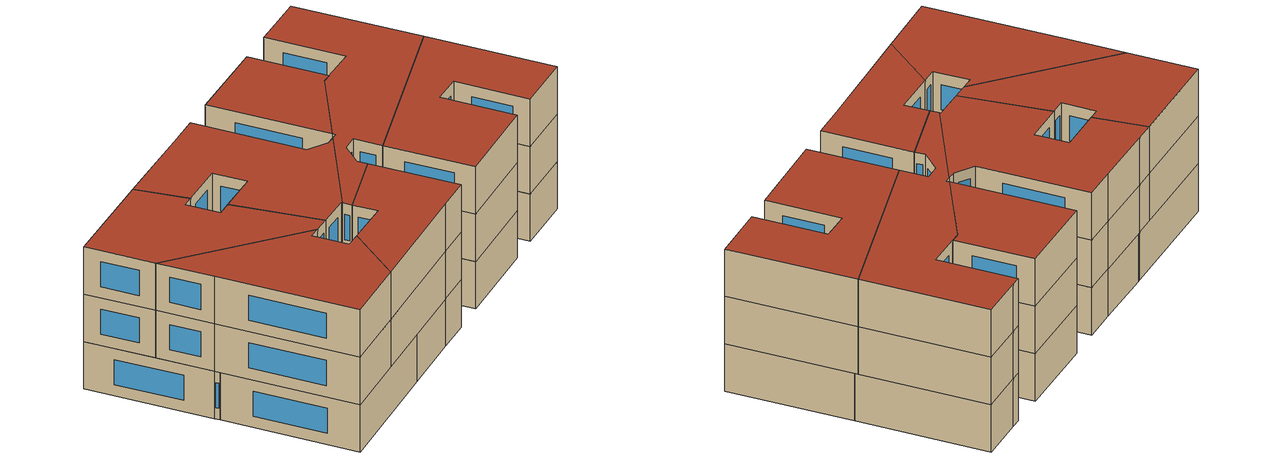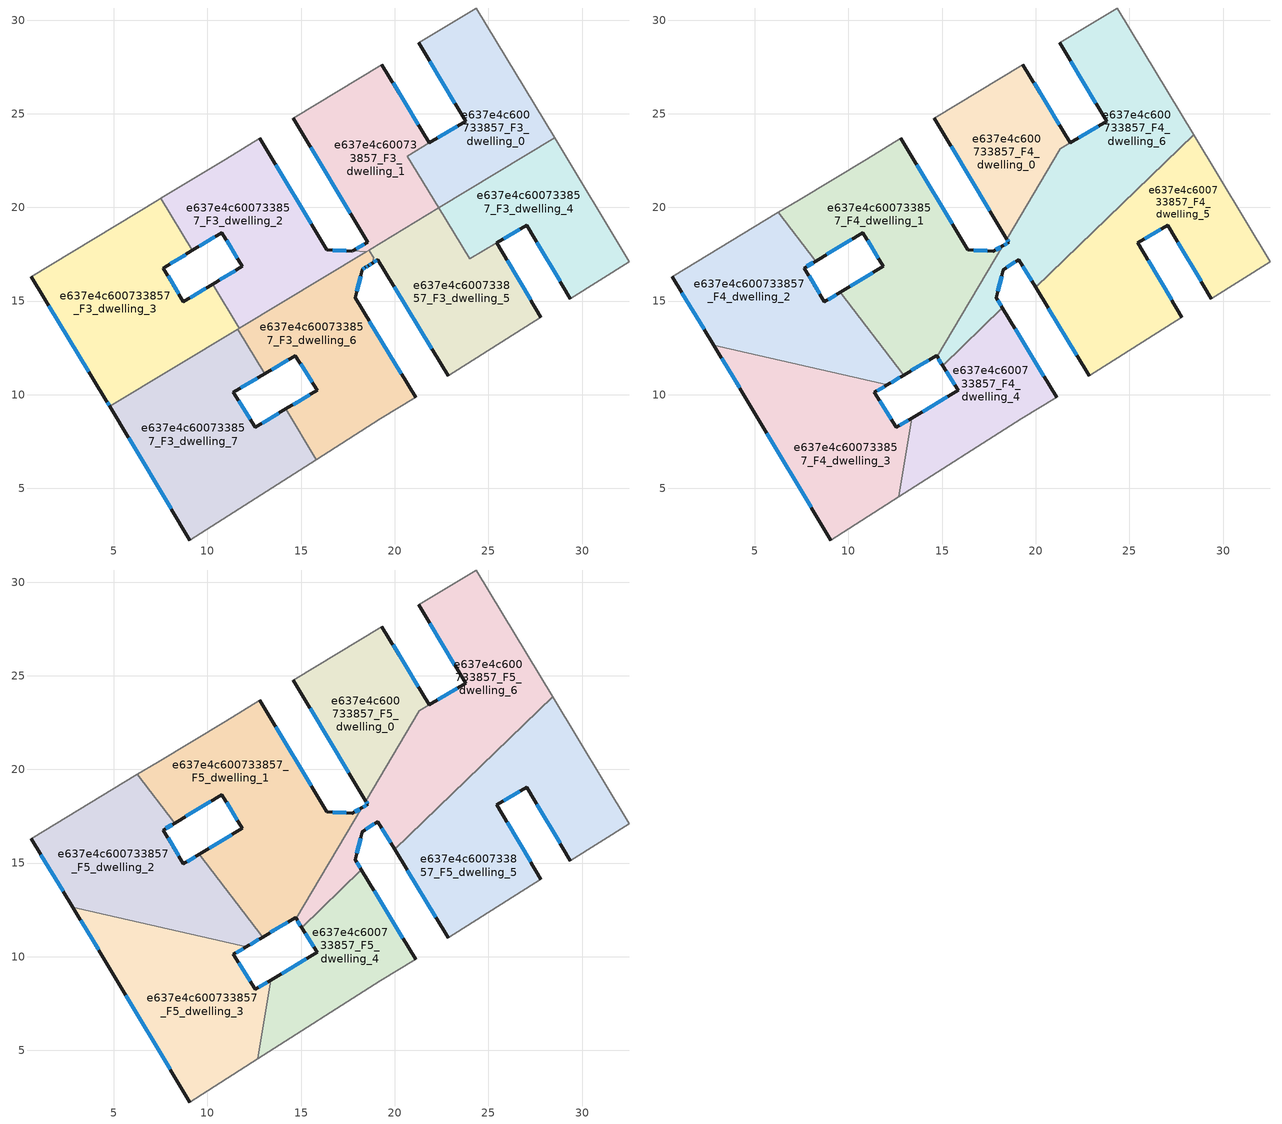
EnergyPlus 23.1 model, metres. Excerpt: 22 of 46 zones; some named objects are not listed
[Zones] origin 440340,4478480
e637e4c600733857_F3_dwelling_0
 floor to e637e4c600733857_F2_dwelling_0 (EU_floor_Construction): 24.35,30.65 28.54,23.71 22.34,19.97 20.66,22.74 23.79,24.59 21.27,28.79 21.82,29.12 z9
 wall outside (EU_wall_Construction): 21.27,28.79 23.79,24.59 21.85,23.45 z9:12; 21.85,23.45,12 21.85,23.45,9 21.84,23.44,9
 wall adiabatic (EU_wall_Construction): 28.54,23.71 24.35,30.65 21.82,29.12 21.27,28.79 z9:12
 wall to e637e4c600733857_F3_dwelling_1 (EU_wall_Construction): 21.84,23.44 20.66,22.74 22.34,19.97 z9:12
 wall to e637e4c600733857_F3_dwelling_4 (EU_wall_Construction): 22.35,19.98 28.54,23.71 z9:12
 wall to e637e4c600733857_F3_dwelling_5 (EU_wall_Construction): 22.34,19.97 22.35,19.98 z9:12
 window (EU_Window_Construction): 23.33,24.32 22.3,23.71 / 21.86,27.8 23.2,25.57 z9.7:11.3
e637e4c600733857_F3_dwelling_1
 floor to e637e4c600733857_F2_dwelling_1 (EU_floor_Construction): 19.32,27.62 21.84,23.44 20.66,22.74 22.34,19.97 18.47,17.64 17.74,17.67 18.56,18.13 14.58,24.76 z9
 wall outside (EU_wall_Construction): 14.58,24.76 18.56,18.13 17.74,17.67 / 21.84,23.44 19.32,27.62 z9:12
 wall adiabatic (EU_wall_Construction): 19.32,27.62 14.58,24.76 z9:12
 wall to e637e4c600733857_F3_dwelling_2 (EU_wall_Construction): 17.74,17.67 18.47,17.64 z9:12
 wall to e637e4c600733857_F3_dwelling_5 (EU_wall_Construction): 18.67,17.75 22.34,19.97 z9:12
 wall to e637e4c600733857_F3_dwelling_6 (EU_wall_Construction): 18.47,17.64 18.67,17.75 z9:12
 window (EU_Window_Construction): 18.37,18.02 17.94,17.78 / 15.51,23.21 17.63,19.68 / 21.25,24.42 19.91,26.65 z9.7:11.3
e637e4c600733857_F3_dwelling_2
 floor to e637e4c600733857_F2_dwelling_2 (EU_floor_Construction): 12.8,23.68 16.36,17.74 17.74,17.67 18.47,17.64 11.71,13.55 10.29,15.91 11.84,16.85 10.77,18.66 9.2,17.71 7.51,20.5 10.97,22.57 z9
 wall outside (EU_wall_Construction): 9.2,17.71 10.77,18.66 11.84,16.85 10.29,15.91 / 17.74,17.67 16.36,17.74 12.8,23.68 z9:12
 wall to e637e4c600733857_F3_dwelling_3 (EU_wall_Construction): 10.29,15.91 11.71,13.55 / 7.51,20.5 9.2,17.71 z9:12
 wall adiabatic (EU_wall_Construction): 12.8,23.68 10.97,22.57 7.51,20.5 z9:12
 wall to e637e4c600733857_F3_dwelling_6 (EU_wall_Construction): 11.71,13.55 18.47,17.64 z9:12
 window (EU_Window_Construction): 11.48,16.63 10.65,16.13 / 11.02,18.23 11.59,17.27 / 9.57,17.93 10.4,18.43 / 15.53,19.13 13.63,22.29 / 17.42,17.68 16.69,17.72 z9.7:11.3
e637e4c600733857_F3_dwelling_3
 floor to e637e4c600733857_F2_dwelling_3 (EU_floor_Construction): 9.2,17.71 7.64,16.76 8.72,14.95 10.29,15.91 11.71,13.55 4.78,9.37 4.61,9.67 0.59,16.3 7.34,20.39 7.51,20.5 z9
 wall outside (EU_wall_Construction): 10.29,15.91 8.72,14.95 7.64,16.76 9.2,17.71 / 0.59,16.3 4.61,9.67 4.78,9.37 z9:12
 wall adiabatic (EU_wall_Construction): 7.51,20.5 7.34,20.39 0.59,16.3 z9:12
 wall to e637e4c600733857_F3_dwelling_7 (EU_wall_Construction): 4.78,9.37 11.62,13.5 z9:12
 wall to e637e4c600733857_F3_dwelling_6 (EU_wall_Construction): 11.62,13.5 11.71,13.55 z9:12
 window (EU_Window_Construction): 8,16.98 8.83,17.48 / 8.47,15.38 7.89,16.34 / 9.92,15.68 9.09,15.18 / 4.65,9.6 4.74,9.44 / 1.53,14.74 3.67,11.22 z9.7:11.3
e637e4c600733857_F3_dwelling_4
 floor to e637e4c600733857_F2_dwelling_4 (EU_floor_Construction): 28.54,23.71 32.52,17.11 29.37,15.13 27.04,19.06 24,17.25 22.35,19.98 z9
 wall outside (EU_wall_Construction): 25.44,18.11 27.04,19.06 29.37,15.13 z9:12
 wall adiabatic (EU_wall_Construction): 29.37,15.13 32.52,17.11 28.54,23.71 z9:12
 wall to e637e4c600733857_F3_dwelling_5 (EU_wall_Construction): 22.35,19.98 24,17.25 25.44,18.11 z9:12
 window (EU_Window_Construction): 27.59,18.14 28.82,16.05 / 25.82,18.33 26.67,18.84 z9.7:11.3
e637e4c600733857_F3_dwelling_5
 floor to e637e4c600733857_F2_dwelling_5 (EU_floor_Construction): 25.44,18.11 27.81,14.14 22.86,11 19.1,17.21 18.8,17.02 18.87,17.31 18.65,17.67 18.66,17.75 22.35,19.98 24,17.25 z9
 wall outside (EU_wall_Construction): 27.81,14.14 25.44,18.11 / 19.1,17.21 22.86,11 / 19.1,17.21 18.8,17.02 z9:12
 wall to e637e4c600733857_F3_dwelling_6 (EU_wall_Construction): 18.66,17.75 18.65,17.67 18.87,17.31 18.8,17.02 z9:12
 wall adiabatic (EU_wall_Construction): 22.86,11 27.81,14.14 z9:12
 window (EU_Window_Construction): 27.25,15.07 25.99,17.18 / 19.98,15.76 21.98,12.46 / 19.03,17.17 18.87,17.07 z9.7:11.3
e637e4c600733857_F3_dwelling_6
 floor to e637e4c600733857_F2_dwelling_6 (EU_floor_Construction): 18.87,17.31 18.8,17.02 18.58,16.88 18.44,16.79 18.26,16.68 17.9,15.17 21.11,9.87 19.23,8.71 15.82,6.54 14.19,9.24 15.85,10.24 14.7,12.09 13.06,11.12 11.62,13.5 18.66,17.75 18.65,17.67 z9
 wall outside (EU_wall_Construction): 13.06,11.12 14.7,12.09 15.85,10.24 14.19,9.24 / 21.11,9.87 17.9,15.17 18.26,16.68 18.44,16.79 18.58,16.88 18.8,17.02 z9:12
 wall to e637e4c600733857_F3_dwelling_7 (EU_wall_Construction): 11.62,13.5 13.06,11.12 / 14.19,9.24 15.82,6.54 z9:12
 wall adiabatic (EU_wall_Construction): 15.82,6.54 19.23,8.71 21.11,9.87 z9:12
 window (EU_Window_Construction): 14.97,11.65 15.58,10.67 / 13.44,11.34 14.31,11.86 / 18.63,16.92 18.75,16.99 / 18.47,16.81 18.55,16.86 / 18.3,16.7 18.39,16.77 / 17.98,15.52 18.17,16.32 / 20.36,11.11 18.65,13.93 / 15.47,10 14.58,9.47 z9.7:11.3
e637e4c600733857_F3_dwelling_7
 floor to e637e4c600733857_F2_dwelling_7 (EU_floor_Construction): 13.06,11.12 11.39,10.13 12.55,8.25 14.19,9.24 15.82,6.54 9.06,2.24 4.78,9.37 11.62,13.5 z9
 wall outside (EU_wall_Construction): 14.19,9.24 12.55,8.25 11.39,10.13 13.06,11.12 / 4.78,9.37 9.06,2.24 z9:12
 wall adiabatic (EU_wall_Construction): 9.06,2.24 15.82,6.54 z9:12
 window (EU_Window_Construction): 11.78,10.36 12.66,10.88 / 12.28,8.69 11.66,9.69 / 13.81,9.01 12.93,8.48 / 5.78,7.7 8.06,3.91 z9.7:11.3
e637e4c600733857_F4_dwelling_0
 floor to e637e4c600733857_F3_dwelling_1 (EU_floor_Construction): 19.32,27.62 21.84,23.44 20.66,22.74 20.87,22.39 18.45,18.31 14.58,24.76 z12
 floor to e637e4c600733857_F3_dwelling_0 (EU_floor_Construction): 21.84,23.44 21.31,23.12 20.87,22.39 20.66,22.74 z12
 wall outside (EU_wall_Construction): 14.58,24.76 18.45,18.31 / 21.84,23.44 19.32,27.62 z12:15
 wall to e637e4c600733857_F4_dwelling_6 (EU_wall_Construction): 18.45,18.31 21.31,23.12 21.84,23.44 z12:15
 wall adiabatic (EU_wall_Construction): 19.32,27.62 14.58,24.76 z12:15
 window (EU_Window_Construction): 15.49,23.25 17.55,19.82 / 21.25,24.42 19.91,26.65 z12.7:14.3
e637e4c600733857_F4_dwelling_1
 floor to e637e4c600733857_F3_dwelling_2 (EU_floor_Construction): 12.8,23.68 16.36,17.74 17.74,17.67 17.75,17.67 18.06,17.66 17.81,17.24 11.71,13.55 10.29,15.9 11.84,16.85 10.77,18.66 9.2,17.71 7.51,20.5 10.97,22.57 z12
 floor to e637e4c600733857_F3_dwelling_6 (EU_floor_Construction): 17.81,17.24 14.73,12.04 14.7,12.09 13.06,11.12 11.62,13.5 z12
 floor to e637e4c600733857_F3_dwelling_3 (EU_floor_Construction): 7.51,20.5 9.2,17.71 8.26,17.13 6.25,19.74 7.34,20.39 z12; 10.29,15.9 11.71,13.55 11.24,13.27 9.55,15.46 z12
 floor to e637e4c600733857_F3_dwelling_1 (EU_floor_Construction): 18.23,17.95 18.06,17.66 17.75,17.67 z12
 floor to e637e4c600733857_F3_dwelling_7 (EU_floor_Construction): 11.62,13.5 13.06,11.12 12.94,11.05 11.24,13.27 z12
 wall outside (EU_wall_Construction): 12.95,11.05 14.7,12.09 14.73,12.04 / 8.26,17.13 10.77,18.66 11.84,16.85 9.55,15.46 / 17.74,17.67 16.36,17.74 12.8,23.68 / 17.74,17.67 18.23,17.95 z12:15
 wall to e637e4c600733857_F4_dwelling_2 (EU_wall_Construction): 9.55,15.46 12.95,11.05 / 6.25,19.74 8.26,17.13 z12:15
 wall adiabatic (EU_wall_Construction): 12.8,23.68 10.97,22.57 7.34,20.39 6.25,19.74 z12:15
 wall to e637e4c600733857_F4_dwelling_6 (EU_wall_Construction): 14.73,12.04 18.23,17.95 z12:15
 window (EU_Window_Construction): 13.36,11.29 14.29,11.84 / 11.31,16.52 10.09,15.78 / 11.02,18.23 11.59,17.27 / 8.84,17.49 10.18,18.3 / 15.53,19.13 13.63,22.29 / 17.42,17.68 16.69,17.72 / 17.85,17.73 18.12,17.88 z12.7:14.3
e637e4c600733857_F4_dwelling_2
 floor to e637e4c600733857_F3_dwelling_3 (EU_floor_Construction): 8.26,17.13 7.64,16.76 8.72,14.95 9.55,15.46 11.24,13.27 8.17,11.42 2.81,12.64 0.59,16.3 6.25,19.74 z12
 floor to e637e4c600733857_F3_dwelling_7 (EU_floor_Construction): 11.24,13.27 12.94,11.05 12.06,10.53 8.17,11.42 z12
 wall outside (EU_wall_Construction): 9.55,15.46 8.72,14.95 7.64,16.76 8.26,17.13 / 12.06,10.53 12.95,11.05 / 0.59,16.3 2.81,12.64 z12:15
 wall to e637e4c600733857_F4_dwelling_3 (EU_wall_Construction): 2.81,12.64 12.06,10.53 z12:15
 wall adiabatic (EU_wall_Construction): 6.25,19.74 0.59,16.3 z12:15
 window (EU_Window_Construction): 7.78,16.85 8.11,17.05 / 8.47,15.38 7.89,16.34 / 9.35,15.34 8.91,15.07 / 12.27,10.65 12.74,10.93 / 1.11,15.44 2.29,13.49 z12.7:14.3
e637e4c600733857_F4_dwelling_3
 floor to e637e4c600733857_F3_dwelling_7 (EU_floor_Construction): 12.06,10.53 11.39,10.13 12.55,8.25 13.38,8.75 12.69,4.55 9.06,2.24 4.78,9.37 8.17,11.42 z12
 floor to e637e4c600733857_F3_dwelling_3 (EU_floor_Construction): 8.17,11.42 4.78,9.37 4.61,9.67 2.81,12.64 z12
 wall outside (EU_wall_Construction): 2.81,12.64 4.61,9.67 9.06,2.24 / 13.38,8.75 12.55,8.25 11.39,10.13 12.06,10.53 z12:15
 wall to e637e4c600733857_F4_dwelling_4 (EU_wall_Construction): 12.69,4.55 13.38,8.75 z12:15
 wall adiabatic (EU_wall_Construction): 9.06,2.24 12.69,4.55 z12:15
 window (EU_Window_Construction): 3.23,11.94 4.19,10.36 / 11.54,10.22 11.91,10.43 / 12.28,8.69 11.66,9.69 / 13.19,8.64 12.74,8.37 / 5.65,7.93 8.02,3.98 z12.7:14.3
e637e4c600733857_F4_dwelling_4
 floor to e637e4c600733857_F3_dwelling_6 (EU_floor_Construction): 18.22,14.63 21.11,9.87 19.23,8.71 15.82,6.54 14.19,9.24 15.85,10.24 15.04,11.55 z12
 floor to e637e4c600733857_F3_dwelling_7 (EU_floor_Construction): 14.19,9.24 15.82,6.54 12.69,4.55 13.38,8.75 z12
 wall outside (EU_wall_Construction): 15.04,11.55 15.85,10.24 13.38,8.75 / 21.11,9.87 18.22,14.63 z12:15
 wall to e637e4c600733857_F4_dwelling_6 (EU_wall_Construction): 18.22,14.63 15.04,11.55 z12:15
 wall adiabatic (EU_wall_Construction): 12.69,4.55 19.23,8.71 21.11,9.87 z12:15
 window (EU_Window_Construction): 15.28,9.89 13.96,9.1 / 15.23,11.24 15.66,10.54 / 20.43,10.99 18.9,13.52 z12.7:14.3
e637e4c600733857_F4_dwelling_5
 floor to e637e4c600733857_F3_dwelling_4 (EU_floor_Construction): 28.54,23.71 32.52,17.11 29.37,15.13 27.04,19.06 24,17.25 23.11,18.73 27.78,23.25 z12
 floor to e637e4c600733857_F3_dwelling_5 (EU_floor_Construction): 25.44,18.11 27.81,14.14 22.86,11 20,15.72 23.11,18.73 24,17.25 z12
 floor to e637e4c600733857_F3_dwelling_0 (EU_floor_Construction): 28.43,23.89 28.54,23.71 27.78,23.25 z12
 wall outside (EU_wall_Construction): 27.81,14.14 25.44,18.11 27.04,19.06 29.37,15.13 / 20,15.72 22.86,11 z12:15
 wall to e637e4c600733857_F4_dwelling_6 (EU_wall_Construction): 28.43,23.89 20,15.72 z12:15
 wall adiabatic (EU_wall_Construction): 29.37,15.13 32.52,17.11 28.43,23.89 / 22.86,11 27.81,14.14 z12:15
 window (EU_Window_Construction): 27.59,18.14 28.82,16.05 / 25.82,18.33 26.67,18.84 / 27.25,15.07 25.99,17.18 / 20.67,14.62 22.19,12.11 z12.7:14.3
e637e4c600733857_F4_dwelling_6
 floor to e637e4c600733857_F3_dwelling_0 (EU_floor_Construction): 24.35,30.65 28.43,23.89 27.78,23.25 22.34,19.97 20.87,22.39 21.31,23.12 23.79,24.59 21.27,28.79 21.82,29.12 z12
 floor to e637e4c600733857_F3_dwelling_1 (EU_floor_Construction): 20.87,22.39 22.34,19.97 18.47,17.64 18.06,17.66 18.23,17.95 18.56,18.13 18.45,18.31 z12
 floor to e637e4c600733857_F3_dwelling_4 (EU_floor_Construction): 27.78,23.25 23.11,18.73 22.35,19.98 z12
 floor to e637e4c600733857_F3_dwelling_5 (EU_floor_Construction): 22.35,19.98 23.11,18.73 20,15.72 19.1,17.21 18.8,17.02 18.87,17.31 18.65,17.67 18.66,17.75 z12
 floor to e637e4c600733857_F3_dwelling_6 (EU_floor_Construction): 18.66,17.75 18.65,17.67 18.87,17.31 18.8,17.02 18.74,16.99 18.26,16.68 17.9,15.17 18.22,14.63 15.04,11.55 14.73,12.04 17.81,17.24 z12
 floor to e637e4c600733857_F3_dwelling_2 (EU_floor_Construction): 18.47,17.64 17.81,17.24 18.06,17.66 z12
 wall outside (EU_wall_Construction): 18.22,14.63 17.9,15.17 18.26,16.68 19.1,17.21 20,15.72 / 14.73,12.04 15.04,11.55 / 18.45,18.31 18.56,18.13 18.23,17.95 / 21.27,28.79 23.79,24.59 21.85,23.45 z12:15; 21.85,23.45,15 21.85,23.45,12 21.84,23.44,12
 wall adiabatic (EU_wall_Construction): 28.43,23.89 24.35,30.65 21.82,29.12 21.27,28.79 z12:15
 window (EU_Window_Construction): 18.45,16.8 18.9,17.09 / 17.98,15.52 18.17,16.32 / 18.15,14.76 17.97,15.04 / 14.8,11.93 14.96,11.66 / 18.49,18.09 18.31,17.99 / 18.48,18.27 18.54,18.17 / 23.33,24.32 22.3,23.71 / 21.86,27.8 23.2,25.57 / 19.31,16.87 19.79,16.07 z12.7:14.3
e637e4c600733857_F5_dwelling_0
 floor to e637e4c600733857_F4_dwelling_0 (EU_floor_Construction): 19.32,27.62 21.84,23.44 21.31,23.12 18.45,18.31 14.58,24.76 z15
 wall outside (EU_wall_Construction): 14.58,24.76 18.45,18.31 / 21.84,23.44 19.32,27.62 z15:18
 wall to e637e4c600733857_F5_dwelling_6 (EU_wall_Construction): 18.45,18.31 21.31,23.12 21.84,23.44 z15:18
 wall adiabatic (EU_wall_Construction): 19.32,27.62 14.58,24.76 z15:18
 window (EU_Window_Construction): 15.49,23.25 17.55,19.82 / 21.25,24.42 19.91,26.65 z15.7:17.3
 roof outside (EU_roof_Construction): 18.45,18.31 21.31,23.12 21.84,23.44 19.32,27.62 14.58,24.76 z18
e637e4c600733857_F5_dwelling_1
 floor to e637e4c600733857_F4_dwelling_1 (EU_floor_Construction): 12.8,23.68 16.36,17.74 17.74,17.67 18.23,17.95 14.73,12.04 14.7,12.09 12.95,11.05 9.55,15.46 11.84,16.85 10.77,18.66 8.26,17.13 6.25,19.74 7.34,20.39 10.97,22.57 z15
 wall outside (EU_wall_Construction): 12.95,11.05 14.7,12.09 14.73,12.04 / 8.26,17.13 10.77,18.66 11.84,16.85 9.55,15.46 / 17.74,17.67 16.36,17.74 12.8,23.68 / 17.74,17.67 18.23,17.95 z15:18
 wall to e637e4c600733857_F5_dwelling_2 (EU_wall_Construction): 9.55,15.46 12.95,11.05 / 6.25,19.74 8.26,17.13 z15:18
 wall adiabatic (EU_wall_Construction): 12.8,23.68 10.97,22.57 7.34,20.39 6.25,19.74 z15:18
 wall to e637e4c600733857_F5_dwelling_6 (EU_wall_Construction): 14.73,12.04 18.23,17.95 z15:18
 window (EU_Window_Construction): 13.36,11.29 14.29,11.84 / 11.31,16.52 10.09,15.78 / 11.02,18.23 11.59,17.27 / 8.84,17.49 10.18,18.3 / 15.53,19.13 13.63,22.29 / 17.42,17.68 16.69,17.72 / 17.85,17.73 18.12,17.88 z15.7:17.3
 roof outside (EU_roof_Construction): 14.73,12.04 18.23,17.95 17.74,17.67 16.36,17.74 12.8,23.68 10.97,22.57 7.34,20.39 6.25,19.74 8.26,17.13 10.77,18.66 11.84,16.85 9.55,15.46 12.95,11.05 14.7,12.09 z18
e637e4c600733857_F5_dwelling_2
 floor to e637e4c600733857_F4_dwelling_2 (EU_floor_Construction): 8.26,17.13 7.64,16.76 8.72,14.95 9.55,15.46 12.95,11.05 12.06,10.53 2.81,12.64 0.59,16.3 6.25,19.74 z15
 wall outside (EU_wall_Construction): 9.55,15.46 8.72,14.95 7.64,16.76 8.26,17.13 / 12.06,10.53 12.95,11.05 / 0.59,16.3 2.81,12.64 z15:18
 wall to e637e4c600733857_F5_dwelling_3 (EU_wall_Construction): 2.81,12.64 12.06,10.53 z15:18
 wall adiabatic (EU_wall_Construction): 6.25,19.74 0.59,16.3 z15:18
 window (EU_Window_Construction): 7.78,16.85 8.11,17.05 / 8.47,15.38 7.89,16.34 / 9.35,15.34 8.91,15.07 / 12.27,10.65 12.74,10.93 / 1.11,15.44 2.29,13.49 z15.7:17.3
 roof outside (EU_roof_Construction): 12.95,11.05 9.55,15.46 8.72,14.95 7.64,16.76 8.26,17.13 6.25,19.74 0.59,16.3 2.81,12.64 12.06,10.53 z18
e637e4c600733857_F5_dwelling_3
 floor to e637e4c600733857_F4_dwelling_3 (EU_floor_Construction): 12.06,10.53 11.39,10.13 12.55,8.25 13.38,8.75 12.69,4.55 9.06,2.24 4.61,9.67 2.81,12.64 z15
 wall outside (EU_wall_Construction): 2.81,12.64 4.61,9.67 9.06,2.24 / 13.38,8.75 12.55,8.25 11.39,10.13 12.06,10.53 z15:18
 wall to e637e4c600733857_F5_dwelling_4 (EU_wall_Construction): 12.69,4.55 13.38,8.75 z15:18
 wall adiabatic (EU_wall_Construction): 9.06,2.24 12.69,4.55 z15:18
 window (EU_Window_Construction): 3.23,11.94 4.19,10.36 / 11.54,10.22 11.91,10.43 / 12.28,8.69 11.66,9.69 / 13.19,8.64 12.74,8.37 / 5.65,7.93 8.02,3.98 z15.7:17.3
 roof outside (EU_roof_Construction): 12.69,4.55 13.38,8.75 12.55,8.25 11.39,10.13 12.06,10.53 2.81,12.64 4.61,9.67 9.06,2.24 z18
e637e4c600733857_F5_dwelling_4
 floor to e637e4c600733857_F4_dwelling_4 (EU_floor_Construction): 18.22,14.63 21.11,9.87 19.23,8.71 12.69,4.55 13.38,8.75 15.85,10.24 15.04,11.55 z15
 wall outside (EU_wall_Construction): 15.04,11.55 15.85,10.24 13.38,8.75 / 21.11,9.87 18.22,14.63 z15:18
 wall to e637e4c600733857_F5_dwelling_6 (EU_wall_Construction): 18.22,14.63 15.04,11.55 z15:18
 wall adiabatic (EU_wall_Construction): 12.69,4.55 19.23,8.71 21.11,9.87 z15:18
 window (EU_Window_Construction): 15.28,9.89 13.96,9.1 / 15.23,11.24 15.66,10.54 / 20.43,10.99 18.9,13.52 z15.7:17.3
 roof outside (EU_roof_Construction): 19.23,8.71 21.11,9.87 18.22,14.63 15.04,11.55 15.85,10.24 13.38,8.75 12.69,4.55 z18
e637e4c600733857_F5_dwelling_5
 floor to e637e4c600733857_F4_dwelling_5 (EU_floor_Construction): 28.43,23.89 32.52,17.11 29.37,15.13 27.04,19.06 25.44,18.11 27.81,14.14 22.86,11 20,15.72 z15
 wall outside (EU_wall_Construction): 27.81,14.14 25.44,18.11 27.04,19.06 29.37,15.13 / 20,15.72 22.86,11 z15:18
 wall to e637e4c600733857_F5_dwelling_6 (EU_wall_Construction): 28.43,23.89 20,15.72 z15:18
 wall adiabatic (EU_wall_Construction): 29.37,15.13 32.52,17.11 28.43,23.89 / 22.86,11 27.81,14.14 z15:18
 window (EU_Window_Construction): 27.59,18.14 28.82,16.05 / 25.82,18.33 26.67,18.84 / 27.25,15.07 25.99,17.18 / 20.67,14.62 22.19,12.11 z15.7:17.3
 roof outside (EU_roof_Construction): 29.37,15.13 32.52,17.11 28.43,23.89 20,15.72 22.86,11 27.81,14.14 25.44,18.11 27.04,19.06 z18
e637e4c600733857_F5_dwelling_6
 floor to e637e4c600733857_F4_dwelling_6 (EU_floor_Construction): 24.35,30.65 28.43,23.89 20,15.72 19.1,17.21 18.26,16.68 17.9,15.17 18.22,14.63 15.04,11.55 14.73,12.04 18.23,17.95 18.56,18.13 18.45,18.31 21.31,23.12 23.79,24.59 21.27,28.79 21.82,29.12 z15
 wall outside (EU_wall_Construction): 18.22,14.63 17.9,15.17 18.26,16.68 19.1,17.21 20,15.72 / 14.73,12.04 15.04,11.55 / 18.45,18.31 18.56,18.13 18.23,17.95 / 21.27,28.79 23.79,24.59 21.85,23.45 z15:18; 21.85,23.45,18 21.85,23.45,15 21.84,23.44,15
 wall adiabatic (EU_wall_Construction): 28.43,23.89 24.35,30.65 21.82,29.12 21.27,28.79 z15:18
 window (EU_Window_Construction): 18.45,16.8 18.9,17.09 / 17.98,15.52 18.17,16.32 / 18.15,14.76 17.97,15.04 / 14.8,11.93 14.96,11.66 / 18.49,18.09 18.31,17.99 / 18.48,18.27 18.54,18.17 / 23.33,24.32 22.3,23.71 / 21.86,27.8 23.2,25.57 / 19.31,16.87 19.79,16.07 z15.7:17.3
 roof outside (EU_roof_Construction): 20,15.72 28.43,23.89 24.35,30.65 21.82,29.12 21.27,28.79 23.79,24.59 21.31,23.12 18.45,18.31 18.56,18.13 18.23,17.95 14.73,12.04 15.04,11.55 18.22,14.63 17.9,15.17 18.26,16.68 19.1,17.21 z18
[Building]
EU S2 Campaign: North Axis=0; Terrain=City; Solar Distribution=FullExterior
[Site:Location]
Madrid: Latitude=40.5; Longitude=-3.5; Time Zone=1; Elevation=609
[SizingPeriod:WeatherFileDays]
AnnualSizingPeriod: Begin Month=1; Begin Day of Month=1; End Month=12; End Day of Month=31; Day of Week for Start Day=Monday; Use Weather File Daylight Saving Period=No; Use Weather File Rain and Snow Indicators=No
[MATERIAL]
EU_InternalMass_Material: Roughness=MediumRough; Thickness=0.1; Conductivity=1; Density=1800; Specific Heat=900; Thermal Absorptance=0.9; Solar Absorptance=0.7; Visible Absorptance=0.7
[MATERIAL:NOMASS] Roughness=MediumRough; Thermal Absorptance=0.9; Solar Absorptance=0.7; Visible Absorptance=0.7
Name | Thermal Resistance
EU_wall_NoMass | 0.419739
EU_roof_NoMass | 0.352165
EU_floor_NoMass | 0.608284
[WINDOWMATERIAL:SIMPLEGLAZINGSYSTEM]
EU_Window_SimpleGlazing: UFactor=4.8352; Solar Heat Gain Coefficient=0.85; Visible Transmittance=0.85
[CONSTRUCTION]
EU_wall_Construction: EU_wall_NoMass
EU_roof_Construction: EU_roof_NoMass
EU_floor_Construction: EU_floor_NoMass
EU_InternalMass_Construction: EU_InternalMass_Material
EU_Window_Construction: EU_Window_SimpleGlazing
[ZONE] Type=1; Multiplier=1; Ceiling Height=autocalculate; Floor Area=autocalculate; Part of Total Floor Area=Yes
Name | Volume
e637e4c600733857_F3_dwelling_0 | 122.859
e637e4c600733857_F4_dwelling_0; e637e4c600733857_F5_dwelling_0 | 100.692
e637e4c600733857_F3_dwelling_1 | 122.377
e637e4c600733857_F4_dwelling_1; e637e4c600733857_F5_dwelling_1 | 200.888
e637e4c600733857_F3_dwelling_2 | 141.373
e637e4c600733857_F4_dwelling_2; e637e4c600733857_F5_dwelling_2 | 163.372
e637e4c600733857_F3_dwelling_3 | 185.202
e637e4c600733857_F4_dwelling_3; e637e4c600733857_F5_dwelling_3 | 163.384
e637e4c600733857_F3_dwelling_4 | 119.741
e637e4c600733857_F4_dwelling_4; e637e4c600733857_F5_dwelling_4 | 106.26
e637e4c600733857_F3_dwelling_5 | 123.367
e637e4c600733857_F4_dwelling_5; e637e4c600733857_F5_dwelling_5 | 204.639
e637e4c600733857_F3_dwelling_6 | 144.183
e637e4c600733857_F4_dwelling_6; e637e4c600733857_F5_dwelling_6 | 204.426
e637e4c600733857_F3_dwelling_7 | 184.478
[INTERNALMASS] Construction=EU_InternalMass_Construction
Name | Zone or ZoneList | Surface Area
e637e4c600733857_F3_dwelling_0_EU_InternalMass | e637e4c600733857_F3_dwelling_0 | 40.9517
e637e4c600733857_F3_dwelling_1_EU_InternalMass | e637e4c600733857_F3_dwelling_1 | 40.8044
e637e4c600733857_F3_dwelling_2_EU_InternalMass | e637e4c600733857_F3_dwelling_2 | 47.1214
e637e4c600733857_F3_dwelling_3_EU_InternalMass | e637e4c600733857_F3_dwelling_3 | 61.7336
e637e4c600733857_F3_dwelling_4_EU_InternalMass | e637e4c600733857_F3_dwelling_4 | 39.9149
e637e4c600733857_F3_dwelling_5_EU_InternalMass | e637e4c600733857_F3_dwelling_5 | 41.126
e637e4c600733857_F3_dwelling_6_EU_InternalMass | e637e4c600733857_F3_dwelling_6 | 48.062
e637e4c600733857_F3_dwelling_7_EU_InternalMass | e637e4c600733857_F3_dwelling_7 | 61.4925
e637e4c600733857_F4_dwelling_0_EU_InternalMass | e637e4c600733857_F4_dwelling_0 | 33.5624
e637e4c600733857_F4_dwelling_1_EU_InternalMass | e637e4c600733857_F4_dwelling_1 | 66.9614
e637e4c600733857_F4_dwelling_2_EU_InternalMass | e637e4c600733857_F4_dwelling_2 | 54.4572
e637e4c600733857_F4_dwelling_3_EU_InternalMass | e637e4c600733857_F4_dwelling_3 | 54.4612
e637e4c600733857_F4_dwelling_4_EU_InternalMass | e637e4c600733857_F4_dwelling_4 | 35.4194
e637e4c600733857_F4_dwelling_5_EU_InternalMass | e637e4c600733857_F4_dwelling_5 | 68.2211
e637e4c600733857_F4_dwelling_6_EU_InternalMass | e637e4c600733857_F4_dwelling_6 | 68.1389
e637e4c600733857_F5_dwelling_0_EU_InternalMass | e637e4c600733857_F5_dwelling_0 | 33.5624
e637e4c600733857_F5_dwelling_1_EU_InternalMass | e637e4c600733857_F5_dwelling_1 | 66.9614
e637e4c600733857_F5_dwelling_2_EU_InternalMass | e637e4c600733857_F5_dwelling_2 | 54.4572
e637e4c600733857_F5_dwelling_3_EU_InternalMass | e637e4c600733857_F5_dwelling_3 | 54.4612
e637e4c600733857_F5_dwelling_4_EU_InternalMass | e637e4c600733857_F5_dwelling_4 | 35.4194
e637e4c600733857_F5_dwelling_5_EU_InternalMass | e637e4c600733857_F5_dwelling_5 | 68.2211
e637e4c600733857_F5_dwelling_6_EU_InternalMass | e637e4c600733857_F5_dwelling_6 | 68.1389
[OTHEREQUIPMENT] Fuel Type=Electricity; Design Level Calculation Method=Watts/Area; Power per Zone Floor Area=1; Fraction Latent=0; Fraction Radiant=0; Fraction Lost=0; Carbon Dioxide Generation Rate=0; EndUse Subcategory=EU_Step8_InternalGains
Name | Zone or ZoneList or Space or SpaceList | Schedule
EU_Step8_InternalGain_e637e4c600733857_F3_dwelling_0_f000 | e637e4c600733857_F3_dwelling_0 | EU_Step8_GainSchedule_e637e4c600733857_F3_dwelling_0_f000
EU_Step8_InternalGain_e637e4c600733857_F3_dwelling_1_f000 | e637e4c600733857_F3_dwelling_1 | EU_Step8_GainSchedule_e637e4c600733857_F3_dwelling_1_f000
EU_Step8_InternalGain_e637e4c600733857_F3_dwelling_2_f000 | e637e4c600733857_F3_dwelling_2 | EU_Step8_GainSchedule_e637e4c600733857_F3_dwelling_2_f000
EU_Step8_InternalGain_e637e4c600733857_F3_dwelling_3_f000 | e637e4c600733857_F3_dwelling_3 | EU_Step8_GainSchedule_e637e4c600733857_F3_dwelling_3_f000
EU_Step8_InternalGain_e637e4c600733857_F3_dwelling_4_f000 | e637e4c600733857_F3_dwelling_4 | EU_Step8_GainSchedule_e637e4c600733857_F3_dwelling_4_f000
EU_Step8_InternalGain_e637e4c600733857_F3_dwelling_5_f000 | e637e4c600733857_F3_dwelling_5 | EU_Step8_GainSchedule_e637e4c600733857_F3_dwelling_5_f000
EU_Step8_InternalGain_e637e4c600733857_F3_dwelling_6_f000 | e637e4c600733857_F3_dwelling_6 | EU_Step8_GainSchedule_e637e4c600733857_F3_dwelling_6_f000
EU_Step8_InternalGain_e637e4c600733857_F3_dwelling_7_f000 | e637e4c600733857_F3_dwelling_7 | EU_Step8_GainSchedule_e637e4c600733857_F3_dwelling_7_f000
EU_Step8_InternalGain_e637e4c600733857_F4_dwelling_0_f000 | e637e4c600733857_F4_dwelling_0 | EU_Step8_GainSchedule_e637e4c600733857_F4_dwelling_0_f000
EU_Step8_InternalGain_e637e4c600733857_F4_dwelling_1_f000 | e637e4c600733857_F4_dwelling_1 | EU_Step8_GainSchedule_e637e4c600733857_F4_dwelling_1_f000
EU_Step8_InternalGain_e637e4c600733857_F4_dwelling_2_f000 | e637e4c600733857_F4_dwelling_2 | EU_Step8_GainSchedule_e637e4c600733857_F4_dwelling_2_f000
EU_Step8_InternalGain_e637e4c600733857_F4_dwelling_3_f000 | e637e4c600733857_F4_dwelling_3 | EU_Step8_GainSchedule_e637e4c600733857_F4_dwelling_3_f000
EU_Step8_InternalGain_e637e4c600733857_F4_dwelling_4_f000 | e637e4c600733857_F4_dwelling_4 | EU_Step8_GainSchedule_e637e4c600733857_F4_dwelling_4_f000
EU_Step8_InternalGain_e637e4c600733857_F4_dwelling_5_f000 | e637e4c600733857_F4_dwelling_5 | EU_Step8_GainSchedule_e637e4c600733857_F4_dwelling_5_f000
EU_Step8_InternalGain_e637e4c600733857_F4_dwelling_6_f000 | e637e4c600733857_F4_dwelling_6 | EU_Step8_GainSchedule_e637e4c600733857_F4_dwelling_6_f000
EU_Step8_InternalGain_e637e4c600733857_F5_dwelling_0_f000 | e637e4c600733857_F5_dwelling_0 | EU_Step8_GainSchedule_e637e4c600733857_F5_dwelling_0_f000
EU_Step8_InternalGain_e637e4c600733857_F5_dwelling_1_f000 | e637e4c600733857_F5_dwelling_1 | EU_Step8_GainSchedule_e637e4c600733857_F5_dwelling_1_f000
EU_Step8_InternalGain_e637e4c600733857_F5_dwelling_2_f000 | e637e4c600733857_F5_dwelling_2 | EU_Step8_GainSchedule_e637e4c600733857_F5_dwelling_2_f000
EU_Step8_InternalGain_e637e4c600733857_F5_dwelling_3_f000 | e637e4c600733857_F5_dwelling_3 | EU_Step8_GainSchedule_e637e4c600733857_F5_dwelling_3_f000
EU_Step8_InternalGain_e637e4c600733857_F5_dwelling_4_f000 | e637e4c600733857_F5_dwelling_4 | EU_Step8_GainSchedule_e637e4c600733857_F5_dwelling_4_f000
EU_Step8_InternalGain_e637e4c600733857_F5_dwelling_5_f000 | e637e4c600733857_F5_dwelling_5 | EU_Step8_GainSchedule_e637e4c600733857_F5_dwelling_5_f000
EU_Step8_InternalGain_e637e4c600733857_F5_dwelling_6_f000 | e637e4c600733857_F5_dwelling_6 | EU_Step8_GainSchedule_e637e4c600733857_F5_dwelling_6_f000
[ZONEVENTILATION:DESIGNFLOWRATE] Schedule=EU_AlwaysOn; Design Flow Rate Calculation Method=AirChanges/Hour; Air Changes per Hour=0.703302; Ventilation Type=Natural; Fan Pressure Rise=0; Fan Total Efficiency=1; Constant Term Coefficient=1; Temperature Term Coefficient=0; Velocity Term Coefficient=0; Velocity Squared Term Coefficient=0; Minimum Indoor Temperature=-100; Maximum Indoor Temperature=100; Delta Temperature=-100; Minimum Outdoor Temperature=-100; Maximum Outdoor Temperature=100; Maximum Wind Speed=40
Name | Zone or ZoneList or Space or SpaceList
EU_ConstantAir_e637e4c600733857_F3_dwelling_0 | e637e4c600733857_F3_dwelling_0
EU_ConstantAir_e637e4c600733857_F3_dwelling_1 | e637e4c600733857_F3_dwelling_1
EU_ConstantAir_e637e4c600733857_F3_dwelling_2 | e637e4c600733857_F3_dwelling_2
EU_ConstantAir_e637e4c600733857_F3_dwelling_3 | e637e4c600733857_F3_dwelling_3
EU_ConstantAir_e637e4c600733857_F3_dwelling_4 | e637e4c600733857_F3_dwelling_4
EU_ConstantAir_e637e4c600733857_F3_dwelling_5 | e637e4c600733857_F3_dwelling_5
EU_ConstantAir_e637e4c600733857_F3_dwelling_6 | e637e4c600733857_F3_dwelling_6
EU_ConstantAir_e637e4c600733857_F3_dwelling_7 | e637e4c600733857_F3_dwelling_7
EU_ConstantAir_e637e4c600733857_F4_dwelling_0 | e637e4c600733857_F4_dwelling_0
EU_ConstantAir_e637e4c600733857_F4_dwelling_1 | e637e4c600733857_F4_dwelling_1
EU_ConstantAir_e637e4c600733857_F4_dwelling_2 | e637e4c600733857_F4_dwelling_2
EU_ConstantAir_e637e4c600733857_F4_dwelling_3 | e637e4c600733857_F4_dwelling_3
EU_ConstantAir_e637e4c600733857_F4_dwelling_4 | e637e4c600733857_F4_dwelling_4
EU_ConstantAir_e637e4c600733857_F4_dwelling_5 | e637e4c600733857_F4_dwelling_5
EU_ConstantAir_e637e4c600733857_F4_dwelling_6 | e637e4c600733857_F4_dwelling_6
EU_ConstantAir_e637e4c600733857_F5_dwelling_0 | e637e4c600733857_F5_dwelling_0
EU_ConstantAir_e637e4c600733857_F5_dwelling_1 | e637e4c600733857_F5_dwelling_1
EU_ConstantAir_e637e4c600733857_F5_dwelling_2 | e637e4c600733857_F5_dwelling_2
EU_ConstantAir_e637e4c600733857_F5_dwelling_3 | e637e4c600733857_F5_dwelling_3
EU_ConstantAir_e637e4c600733857_F5_dwelling_4 | e637e4c600733857_F5_dwelling_4
EU_ConstantAir_e637e4c600733857_F5_dwelling_5 | e637e4c600733857_F5_dwelling_5
EU_ConstantAir_e637e4c600733857_F5_dwelling_6 | e637e4c600733857_F5_dwelling_6
[HVACTEMPLATE:ZONE:IDEALLOADSAIRSYSTEM] System Availability Schedule=EU_AlwaysOn; Maximum Heating Supply Air Temperature=50; Minimum Cooling Supply Air Temperature=13; Maximum Heating Supply Air Humidity Ratio=0.0156; Minimum Cooling Supply Air Humidity Ratio=0.0077; Heating Limit=NoLimit; Cooling Limit=NoLimit; Heating Availability Schedule=EU_AlwaysOn; Cooling Availability Schedule=EU_CoolingOff; Dehumidification Control Type=ConstantSensibleHeatRatio; Cooling Sensible Heat Ratio=0.7; Dehumidification Setpoint=60; Humidification Control Type=None; Humidification Setpoint=30; Outdoor Air Method=None; Outdoor Air Flow Rate per Person=0.00944; Outdoor Air Flow Rate per Zone Floor Area=0; Outdoor Air Flow Rate per Zone=0; Demand Controlled Ventilation Type=None; Outdoor Air Economizer Type=NoEconomizer; Heat Recovery Type=None; Sensible Heat Recovery Effectiveness=0.7; Latent Heat Recovery Effectiveness=0.65
Name | Template Thermostat
e637e4c600733857_F3_dwelling_0 | EU_HeatOnly_e637e4c600733857_F3_dwelling_0
e637e4c600733857_F3_dwelling_1 | EU_HeatOnly_e637e4c600733857_F3_dwelling_1
e637e4c600733857_F3_dwelling_2 | EU_HeatOnly_e637e4c600733857_F3_dwelling_2
e637e4c600733857_F3_dwelling_3 | EU_HeatOnly_e637e4c600733857_F3_dwelling_3
e637e4c600733857_F3_dwelling_4 | EU_HeatOnly_e637e4c600733857_F3_dwelling_4
e637e4c600733857_F3_dwelling_5 | EU_HeatOnly_e637e4c600733857_F3_dwelling_5
e637e4c600733857_F3_dwelling_6 | EU_HeatOnly_e637e4c600733857_F3_dwelling_6
e637e4c600733857_F3_dwelling_7 | EU_HeatOnly_e637e4c600733857_F3_dwelling_7
e637e4c600733857_F4_dwelling_0 | EU_HeatOnly_e637e4c600733857_F4_dwelling_0
e637e4c600733857_F4_dwelling_1 | EU_HeatOnly_e637e4c600733857_F4_dwelling_1
e637e4c600733857_F4_dwelling_2 | EU_HeatOnly_e637e4c600733857_F4_dwelling_2
e637e4c600733857_F4_dwelling_3 | EU_HeatOnly_e637e4c600733857_F4_dwelling_3
e637e4c600733857_F4_dwelling_4 | EU_HeatOnly_e637e4c600733857_F4_dwelling_4
e637e4c600733857_F4_dwelling_5 | EU_HeatOnly_e637e4c600733857_F4_dwelling_5
e637e4c600733857_F4_dwelling_6 | EU_HeatOnly_e637e4c600733857_F4_dwelling_6
e637e4c600733857_F5_dwelling_0 | EU_HeatOnly_e637e4c600733857_F5_dwelling_0
e637e4c600733857_F5_dwelling_1 | EU_HeatOnly_e637e4c600733857_F5_dwelling_1
e637e4c600733857_F5_dwelling_2 | EU_HeatOnly_e637e4c600733857_F5_dwelling_2
e637e4c600733857_F5_dwelling_3 | EU_HeatOnly_e637e4c600733857_F5_dwelling_3
e637e4c600733857_F5_dwelling_4 | EU_HeatOnly_e637e4c600733857_F5_dwelling_4
e637e4c600733857_F5_dwelling_5 | EU_HeatOnly_e637e4c600733857_F5_dwelling_5
e637e4c600733857_F5_dwelling_6 | EU_HeatOnly_e637e4c600733857_F5_dwelling_6
[SIZING:ZONE] Zone Cooling Design Supply Air Temperature Input Method=SupplyAirTemperature; Zone Cooling Design Supply Air Temperature=13; Zone Heating Design Supply Air Temperature Input Method=SupplyAirTemperature; Zone Heating Design Supply Air Temperature=50; Zone Cooling Design Supply Air Humidity Ratio=0.008; Zone Heating Design Supply Air Humidity Ratio=0.008; Cooling Design Air Flow Method=DesignDay; Cooling Design Air Flow Rate=0; Cooling Minimum Air Flow per Zone Floor Area=0.000762; Cooling Minimum Air Flow=0; Cooling Minimum Air Flow Fraction=0.2; Heating Design Air Flow Method=DesignDay; Heating Design Air Flow Rate=0; Heating Maximum Air Flow per Zone Floor Area=0.002032; Heating Maximum Air Flow=0.141576; Heating Maximum Air Flow Fraction=0.3; Account for Dedicated Outdoor Air System=No; Dedicated Outdoor Air System Control Strategy=NeutralSupplyAir; Dedicated Outdoor Air Low Setpoint Temperature for Design=autosize; Dedicated Outdoor Air High Setpoint Temperature for Design=autosize; Zone Load Sizing Method=Sensible Load Only No Latent Load; Zone Latent Cooling Design Supply Air Humidity Ratio Input Method=HumidityRatioDifference; Zone Cooling Design Supply Air Humidity Ratio Difference=0.005; Zone Latent Heating Design Supply Air Humidity Ratio Input Method=HumidityRatioDifference; Zone Humidification Design Supply Air Humidity Ratio Difference=0.005
e637e4c600733857_F3_dwelling_0; e637e4c600733857_F3_dwelling_1; e637e4c600733857_F3_dwelling_2; e637e4c600733857_F3_dwelling_3; e637e4c600733857_F3_dwelling_4; e637e4c600733857_F3_dwelling_5; e637e4c600733857_F3_dwelling_6; e637e4c600733857_F3_dwelling_7; e637e4c600733857_F4_dwelling_0; e637e4c600733857_F4_dwelling_1; e637e4c600733857_F4_dwelling_2; e637e4c600733857_F4_dwelling_3; e637e4c600733857_F4_dwelling_4; e637e4c600733857_F4_dwelling_5; e637e4c600733857_F4_dwelling_6; e637e4c600733857_F5_dwelling_0; e637e4c600733857_F5_dwelling_1; e637e4c600733857_F5_dwelling_2; e637e4c600733857_F5_dwelling_3; e637e4c600733857_F5_dwelling_4; e637e4c600733857_F5_dwelling_5; e637e4c600733857_F5_dwelling_6
[SCHEDULE:CONSTANT]
Name | Hourly Value
EU_AlwaysOn | 1
EU_CoolingOff | 0
[SCHEDULE:FILE] Column Number=1; Rows to Skip at Top=0; Number of Hours of Data=8760; Column Separator=Comma; Interpolate to Timestep=No; Minutes per Item=60; Adjust Schedule for Daylight Savings=Yes
Name | File
EU_Step8_GainSchedule_e637e4c600733857_F3_dwelling_0_f000 | ../../schedules/e637e4c600733857/e637e4c600733857_F3_dwelling_0_f000_gain.csv
EU_Step8_GainSchedule_e637e4c600733857_F3_dwelling_1_f000 | ../../schedules/e637e4c600733857/e637e4c600733857_F3_dwelling_1_f000_gain.csv
EU_Step8_GainSchedule_e637e4c600733857_F3_dwelling_2_f000 | ../../schedules/e637e4c600733857/e637e4c600733857_F3_dwelling_2_f000_gain.csv
EU_Step8_GainSchedule_e637e4c600733857_F3_dwelling_3_f000 | ../../schedules/e637e4c600733857/e637e4c600733857_F3_dwelling_3_f000_gain.csv
EU_Step8_GainSchedule_e637e4c600733857_F3_dwelling_4_f000 | ../../schedules/e637e4c600733857/e637e4c600733857_F3_dwelling_4_f000_gain.csv
EU_Step8_GainSchedule_e637e4c600733857_F3_dwelling_5_f000 | ../../schedules/e637e4c600733857/e637e4c600733857_F3_dwelling_5_f000_gain.csv
EU_Step8_GainSchedule_e637e4c600733857_F3_dwelling_6_f000 | ../../schedules/e637e4c600733857/e637e4c600733857_F3_dwelling_6_f000_gain.csv
EU_Step8_GainSchedule_e637e4c600733857_F3_dwelling_7_f000 | ../../schedules/e637e4c600733857/e637e4c600733857_F3_dwelling_7_f000_gain.csv
EU_Step8_GainSchedule_e637e4c600733857_F4_dwelling_0_f000 | ../../schedules/e637e4c600733857/e637e4c600733857_F4_dwelling_0_f000_gain.csv
EU_Step8_GainSchedule_e637e4c600733857_F4_dwelling_1_f000 | ../../schedules/e637e4c600733857/e637e4c600733857_F4_dwelling_1_f000_gain.csv
EU_Step8_GainSchedule_e637e4c600733857_F4_dwelling_2_f000 | ../../schedules/e637e4c600733857/e637e4c600733857_F4_dwelling_2_f000_gain.csv
EU_Step8_GainSchedule_e637e4c600733857_F4_dwelling_3_f000 | ../../schedules/e637e4c600733857/e637e4c600733857_F4_dwelling_3_f000_gain.csv
EU_Step8_GainSchedule_e637e4c600733857_F4_dwelling_4_f000 | ../../schedules/e637e4c600733857/e637e4c600733857_F4_dwelling_4_f000_gain.csv
EU_Step8_GainSchedule_e637e4c600733857_F4_dwelling_5_f000 | ../../schedules/e637e4c600733857/e637e4c600733857_F4_dwelling_5_f000_gain.csv
EU_Step8_GainSchedule_e637e4c600733857_F4_dwelling_6_f000 | ../../schedules/e637e4c600733857/e637e4c600733857_F4_dwelling_6_f000_gain.csv
EU_Step8_GainSchedule_e637e4c600733857_F5_dwelling_0_f000 | ../../schedules/e637e4c600733857/e637e4c600733857_F5_dwelling_0_f000_gain.csv
EU_Step8_GainSchedule_e637e4c600733857_F5_dwelling_1_f000 | ../../schedules/e637e4c600733857/e637e4c600733857_F5_dwelling_1_f000_gain.csv
EU_Step8_GainSchedule_e637e4c600733857_F5_dwelling_2_f000 | ../../schedules/e637e4c600733857/e637e4c600733857_F5_dwelling_2_f000_gain.csv
EU_Step8_GainSchedule_e637e4c600733857_F5_dwelling_3_f000 | ../../schedules/e637e4c600733857/e637e4c600733857_F5_dwelling_3_f000_gain.csv
EU_Step8_GainSchedule_e637e4c600733857_F5_dwelling_4_f000 | ../../schedules/e637e4c600733857/e637e4c600733857_F5_dwelling_4_f000_gain.csv
EU_Step8_GainSchedule_e637e4c600733857_F5_dwelling_5_f000 | ../../schedules/e637e4c600733857/e637e4c600733857_F5_dwelling_5_f000_gain.csv
EU_Step8_GainSchedule_e637e4c600733857_F5_dwelling_6_f000 | ../../schedules/e637e4c600733857/e637e4c600733857_F5_dwelling_6_f000_gain.csv
